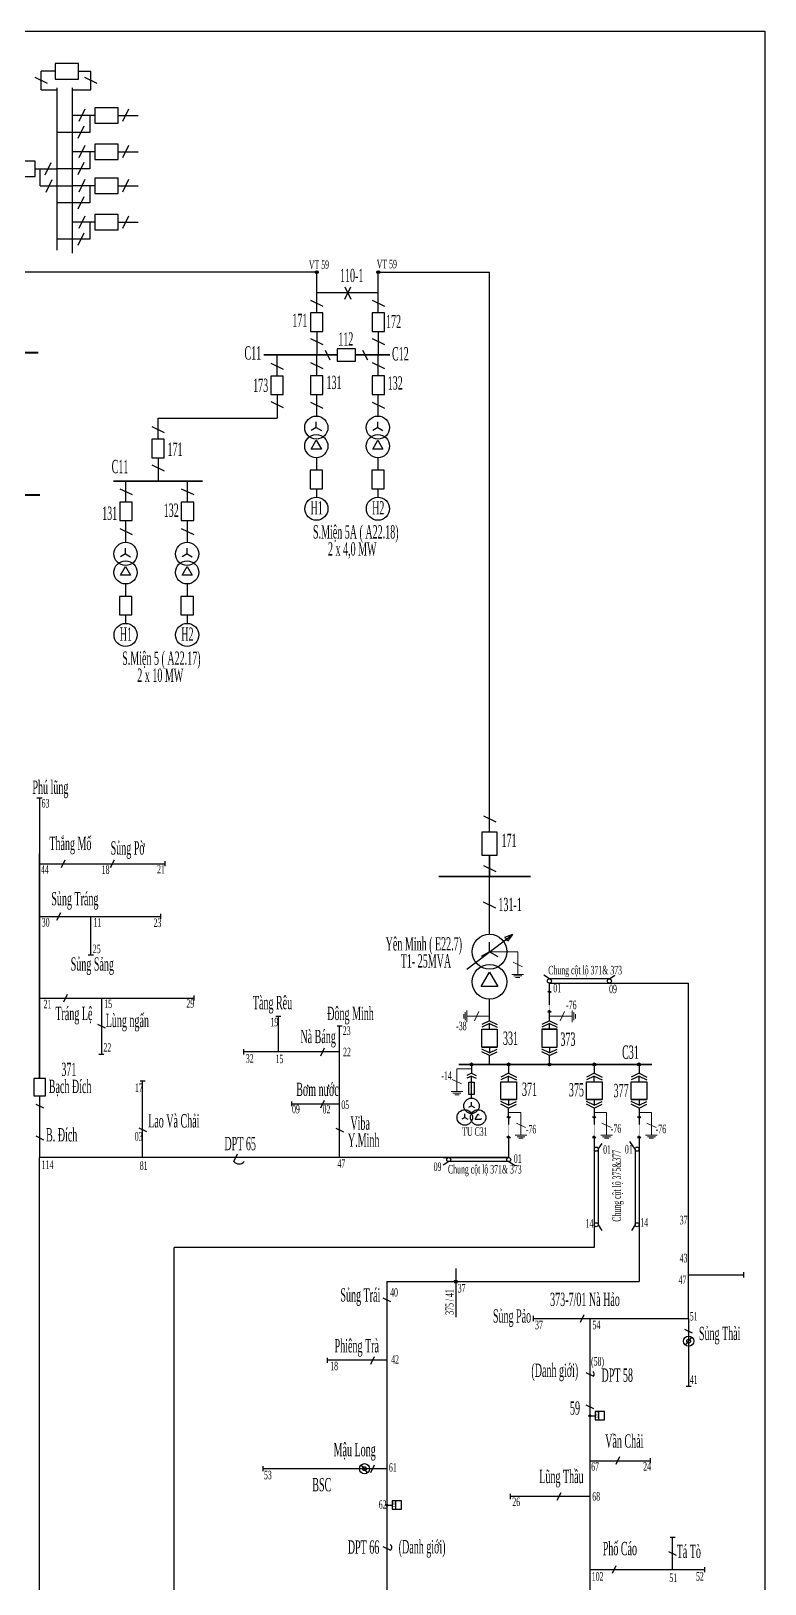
# Model space of a CAD drawing. Header units: inches. Extents: x 5954 to 16840, y 1852 to 5708.
# Drawn here: x 16405 to 16840, y 2611 to 3532 of the extents above; entities that cross this region are included whole.
import ezdxf

# ---------------------------------------------------------------- set-up
doc = ezdxf.new("R2010")
doc.units = ezdxf.units.IN
doc.header["$LTSCALE"] = 0.007
doc.header["$MEASUREMENT"] = 0
doc.linetypes.add('HIDDENX2', pattern=[0.75, 0.5, -0.25])
doc.layers.get('0').update_dxf_attribs({"color": 8, "lineweight": 25})
for name, color, linetype, lineweight in [('0.4+6kV', 6, 'Continuous', 25), ('Cap 35', 30, 'HIDDENX2', 25), ('DZ 35', 30, 'Continuous', 25), ('DZ110', 1, 'Continuous', 25), ('TC 110', 1, 'Continuous', 35), ('TC 35', 30, 'Continuous', 35), ('Tiep dat', 7, 'Continuous', 15)]:
    doc.layers.add(name, color=color, linetype=linetype, lineweight=lineweight)
doc.layers.add('Chu', color=7, linetype='Continuous')
doc.layers.add('so', color=7, linetype='Continuous')
doc.styles.add('chu', font='times.ttf', dxfattribs={"width": 0.5, "height": 0.2})

msp = doc.modelspace()

# ---------------------------------------------------------------- hatches: boundary and pattern name
at = {"layer": 'DZ 35'}
for points in [[(16664.87, 2919.06, 1), (16666.59, 2919.06, 1)], [(16686.91, 2919.06, 1), (16688.64, 2919.06, 1)], [(16711.12, 2919.06, 1), (16712.85, 2919.06, 1)], [(16711.12, 2919.06, 1), (16712.85, 2919.06, 1)], [(16711.12, 2919.06, 1), (16712.85, 2919.06, 1)], [(16737.67, 2919.06, 1), (16739.4, 2919.06, 1)], [(16737.67, 2919.06, 1), (16739.4, 2919.06, 1)], [(16764.22, 2919.06, 1), (16765.95, 2919.06, 1)], [(16764.22, 2919.06, 1), (16765.95, 2919.06, 1)], [(16656.38, 2789.39, -1), (16656.38, 2791.11, -1)], [(16736.37, 2710.7, -1), (16735.29, 2710.7, -1)], [(16616.05, 2657.73, -1), (16614.98, 2657.73, -1)]]:
    msp.add_hatch(color=256, dxfattribs=at).paths.add_polyline_path(points)
at = {"layer": 'DZ110'}
for points in [[(16573.12, 3388.84, 1), (16574.85, 3388.84, 1)], [(16609.61, 3388.84, 1), (16611.33, 3388.84, 1)]]:
    msp.add_hatch(color=1, dxfattribs=at).paths.add_polyline_path(points)

# ---------------------------------------------------------------- linework, layer by layer
at = {"color": 0}
msp.add_lwpolyline([(16839.72, 1851.86), (14499.79, 1851.86), (14499.79, 3531.81), (16839.72, 3531.81)], close=True, dxfattribs=at)
at = {"layer": '0.4+6kV', "color": 6}
for p, q in [((16570.76, 3283.97), (16573.74, 3289.14)), ((16573.74, 3289.14), (16576.72, 3283.97)), ((16607.25, 3283.97), (16610.23, 3289.14)), ((16610.23, 3289.14), (16613.21, 3283.97)), ((16576.72, 3283.97), (16570.76, 3283.97)), ((16573.78, 3278.82), (16573.78, 3271.46)), ((16613.21, 3283.97), (16607.25, 3283.97)), ((16610.27, 3278.82), (16610.27, 3271.46)), ((16573.78, 3260.46), (16573.78, 3255.45)), ((16610.27, 3260.46), (16610.27, 3255.45)), ((16573.78, 3259.41), (16573.78, 3255.45)), ((16573.78, 3251.8), (16573.78, 3251.8)), ((16610.27, 3259.41), (16610.27, 3255.45)), ((16610.27, 3251.8), (16610.27, 3251.8)), ((16457.65, 3209.09), (16460.63, 3214.26)), ((16460.63, 3214.26), (16463.61, 3209.09)), ((16494.14, 3209.09), (16497.12, 3214.26)), ((16497.12, 3214.26), (16500.1, 3209.09)), ((16463.61, 3209.09), (16457.65, 3209.09)), ((16500.1, 3209.09), (16494.14, 3209.09)), ((16460.67, 3203.94), (16460.67, 3196.58)), ((16497.16, 3203.94), (16497.16, 3196.58)), ((16460.67, 3185.58), (16460.67, 3180.57)), ((16460.67, 3184.53), (16460.67, 3180.57)), ((16460.67, 3176.92), (16460.67, 3176.92)), ((16497.16, 3185.58), (16497.16, 3180.57)), ((16497.16, 3184.53), (16497.16, 3180.57)), ((16497.16, 3176.92), (16497.16, 3176.92))]:
    msp.add_line(p, q, dxfattribs=at)
at = {"layer": '0.4+6kV'}
for p, q in [((16661.76, 2887.62), (16659.93, 2886.57)), ((16661.76, 2887.62), (16661.76, 2889.73)), ((16661.76, 2887.62), (16663.59, 2886.57)), ((16667.87, 2886.57), (16669.7, 2889.73)), ((16667.87, 2886.57), (16671.52, 2886.57)), ((16669.7, 2889.73), (16670.09, 2889.05)), ((16671.21, 2887.12), (16671.52, 2886.57))]:
    msp.add_line(p, q, dxfattribs=at)
at = {"layer": '0.4+6kV', "color": 20, "ltscale": 0.06}
for p, q in [((16792.62, 2752.61), (16796.36, 2757.33)), ((16792.62, 2752.61), (16796.36, 2757.33)), ((16604.17, 2676.96), (16600.42, 2681.69)), ((16604.17, 2676.96), (16600.42, 2681.69))]:
    msp.add_line(p, q, dxfattribs=at)
at = {"layer": '0.4+6kV', "color": 6}
for centre in [(16573.74, 3285.69), (16610.23, 3285.69), (16573.78, 3248.57), (16573.78, 3248.57), (16610.27, 3248.57), (16610.27, 3248.57), (16460.63, 3210.82), (16497.12, 3210.82), (16460.67, 3173.7), (16460.67, 3173.7), (16497.16, 3173.7), (16497.16, 3173.7)]:
    msp.add_circle(centre, 6.87, dxfattribs=at)
at = {"layer": '0.4+6kV'}
for centre in [(16661.76, 2887.62), (16669.7, 2887.62)]:
    msp.add_circle(centre, 4.58, dxfattribs=at)
at = {"layer": '0.4+6kV', "color": 20, "ltscale": 0.06}
for centre, radius in [((16794.49, 2754.97), 3.02), ((16794.49, 2754.97), 3.02), ((16794.49, 2754.97), 1.11), ((16602.3, 2679.33), 3.02), ((16602.3, 2679.33), 3.02), ((16602.3, 2679.33), 1.11)]:
    msp.add_circle(centre, radius, dxfattribs=at)
at = {"layer": 'Cap 35'}
for p, q in [((16711.98, 2950.99), (16711.98, 2961.54)), ((16687.78, 2887.13), (16687.78, 2876.57)), ((16738.53, 2887.13), (16738.53, 2876.57)), ((16765.08, 2887.13), (16765.08, 2876.57))]:
    msp.add_line(p, q, dxfattribs=at)
at = {"layer": 'DZ 35'}
for p, q in [((16408.13, 3077.23), (16411.16, 3077.23)), ((16409.64, 3077.23), (16409.64, 2910.77)), ((16409.64, 2910.77), (16409.64, 3044.16)), ((16422.58, 3035.77), (16424.8, 3040.35)), ((16451.78, 3035.77), (16454, 3040.35)), ((16483.87, 3039.57), (16483.87, 3036.55)), ((16409.64, 3038.06), (16483.87, 3038.06)), ((16409.64, 3006.84), (16481.58, 3006.84)), ((16419.97, 3004.54), (16422.19, 3009.13)), ((16440.06, 2984.06), (16440.06, 3006.84)), ((16481.58, 3005.32), (16481.58, 3008.35)), ((16438.55, 2984.06), (16441.57, 2984.06)), ((16671.54, 2965.21), (16676.45, 2973.73)), ((16681.37, 2965.21), (16671.54, 2965.21)), ((16676.45, 2973.73), (16681.37, 2965.21)), ((16711.92, 2969.71), (16708.59, 2971.9)), ((16747.49, 2969.71), (16711.92, 2969.71)), ((16711.98, 2967.33), (16794.49, 2967.33)), ((16711.98, 2962.34), (16711.98, 2967.33)), ((16747.49, 2969.71), (16750.82, 2971.9)), ((16794.49, 2768.42), (16794.49, 2967.33)), ((16409.64, 2958.42), (16501.29, 2958.42)), ((16424.09, 2956.12), (16426.31, 2960.71)), ((16446.35, 2958.42), (16446.35, 2925.23)), ((16501.29, 2956.9), (16501.29, 2959.93)), ((16676.45, 2947.59), (16676.45, 2957.82)), ((16711.98, 2961.54), (16710.97, 2962.34)), ((16710.97, 2962.34), (16713, 2962.34)), ((16711.98, 2961.54), (16713, 2962.34)), ((16549.68, 2947.75), (16552.7, 2947.75)), ((16551.19, 2947.75), (16551.19, 2926.52)), ((16676.45, 2944.94), (16676.45, 2947.56)), ((16711.98, 2950.99), (16710.97, 2950.19)), ((16710.97, 2950.19), (16713, 2950.19)), ((16711.98, 2950.99), (16713, 2950.19)), ((16711.98, 2944.94), (16711.98, 2950.19)), ((16444.06, 2942.93), (16448.64, 2940.71)), ((16586.06, 2941.87), (16589.08, 2941.87)), ((16587.58, 2863.79), (16587.57, 2941.87)), ((16676.45, 2944.94), (16671.87, 2942.71)), ((16676.45, 2943.31), (16671.87, 2941.09)), ((16676.45, 2944.94), (16681.04, 2942.71)), ((16676.45, 2939.93), (16676.45, 2943.31)), ((16676.45, 2943.31), (16681.04, 2941.09)), ((16711.98, 2944.94), (16707.4, 2942.71)), ((16711.98, 2943.31), (16707.4, 2941.09)), ((16707.4, 2939.93), (16716.57, 2939.93)), ((16711.98, 2944.94), (16716.57, 2942.71)), ((16711.98, 2939.93), (16711.98, 2943.31)), ((16711.98, 2943.31), (16716.57, 2941.09)), ((16576.42, 2924.23), (16578.64, 2928.82)), ((16671.87, 2929.31), (16681.04, 2929.31)), ((16676.45, 2929.31), (16676.45, 2925.93)), ((16711.98, 2929.31), (16711.98, 2925.93)), ((16444.84, 2925.23), (16447.86, 2925.23)), ((16530.8, 2925.01), (16530.8, 2928.03)), ((16587.57, 2926.53), (16530.8, 2926.52)), ((16665.73, 2919.06), (16665.73, 2913.81)), ((16676.45, 2925.93), (16671.87, 2928.16)), ((16676.45, 2924.31), (16671.87, 2926.53)), ((16676.45, 2925.93), (16681.04, 2928.16)), ((16676.45, 2924.31), (16681.04, 2926.53)), ((16676.45, 2919.06), (16676.45, 2924.31)), ((16687.78, 2919.06), (16687.78, 2913.81)), ((16711.98, 2925.93), (16707.4, 2928.16)), ((16711.98, 2924.31), (16707.4, 2926.53)), ((16711.98, 2925.93), (16716.57, 2928.16)), ((16711.98, 2924.31), (16716.57, 2926.53)), ((16711.98, 2919.06), (16711.98, 2924.31)), ((16738.53, 2919.06), (16738.53, 2913.81)), ((16765.08, 2919.06), (16765.08, 2913.81)), ((16665.73, 2913.81), (16662.89, 2912.43)), ((16665.73, 2912.18), (16662.89, 2910.81)), ((16665.73, 2913.81), (16668.56, 2912.43)), ((16665.73, 2912.18), (16668.56, 2910.81)), ((16665.73, 2899.08), (16665.73, 2912.18)), ((16687.78, 2913.81), (16683.19, 2911.58)), ((16687.78, 2912.18), (16683.19, 2909.96)), ((16687.78, 2913.81), (16692.36, 2911.58)), ((16687.78, 2908.81), (16687.78, 2912.18)), ((16687.78, 2912.18), (16692.36, 2909.96)), ((16738.53, 2913.81), (16733.95, 2911.58)), ((16738.53, 2912.18), (16733.95, 2909.96)), ((16738.53, 2913.81), (16743.12, 2911.58)), ((16738.53, 2908.81), (16738.53, 2912.18)), ((16738.53, 2912.18), (16743.12, 2909.96)), ((16765.08, 2913.81), (16760.5, 2911.58)), ((16765.08, 2912.18), (16760.5, 2909.96)), ((16765.08, 2913.81), (16769.67, 2911.58)), ((16765.08, 2908.81), (16765.08, 2912.18)), ((16765.08, 2912.18), (16769.67, 2909.96)), ((16469.23, 2909.4), (16472.26, 2909.4)), ((16470.75, 2863.79), (16470.75, 2909.4)), ((16664.12, 2908.45), (16667.34, 2908.45)), ((16664.12, 2901.14), (16664.12, 2908.45)), ((16667.34, 2901.14), (16664.12, 2901.14)), ((16667.34, 2908.45), (16667.34, 2901.14)), ((16407.35, 2895.55), (16411.94, 2893.32)), ((16409.64, 2900.46), (16409.64, 2863.79)), ((16559.21, 2894.24), (16559.21, 2897.04)), ((16559.21, 2895.64), (16587.57, 2895.64)), ((16576.43, 2893.35), (16578.65, 2897.93)), ((16665.73, 2894.5), (16663.9, 2893.44)), ((16665.73, 2894.5), (16665.73, 2896.61)), ((16665.73, 2894.5), (16667.56, 2893.44)), ((16683.19, 2898.18), (16692.36, 2898.18)), ((16687.78, 2894.81), (16683.19, 2897.03)), ((16687.78, 2893.18), (16683.19, 2895.4)), ((16687.78, 2898.18), (16687.78, 2894.81)), ((16687.78, 2894.81), (16692.36, 2897.03)), ((16687.78, 2893.18), (16692.36, 2895.4)), ((16687.78, 2887.93), (16687.78, 2893.18)), ((16733.95, 2898.18), (16743.12, 2898.18)), ((16738.53, 2894.81), (16733.95, 2897.03)), ((16738.53, 2893.18), (16733.95, 2895.4)), ((16738.53, 2898.18), (16738.53, 2894.81)), ((16738.53, 2894.81), (16743.12, 2897.03)), ((16738.53, 2893.18), (16743.12, 2895.4)), ((16738.53, 2893.18), (16738.53, 2887.93)), ((16760.5, 2898.18), (16769.67, 2898.18)), ((16765.08, 2894.81), (16760.5, 2897.03)), ((16765.08, 2893.18), (16760.5, 2895.4)), ((16765.08, 2898.18), (16765.08, 2894.81)), ((16765.08, 2894.81), (16769.67, 2897.03)), ((16765.08, 2893.18), (16769.67, 2895.4)), ((16765.08, 2893.18), (16765.08, 2887.93)), ((16687.78, 2887.13), (16686.76, 2887.93)), ((16686.76, 2887.93), (16688.79, 2887.93)), ((16687.78, 2887.13), (16688.79, 2887.93)), ((16738.53, 2887.13), (16737.52, 2887.93)), ((16737.52, 2887.93), (16739.55, 2887.93)), ((16738.53, 2887.13), (16739.55, 2887.93)), ((16765.08, 2887.13), (16764.07, 2887.93)), ((16764.07, 2887.93), (16766.1, 2887.93)), ((16765.08, 2887.13), (16766.1, 2887.93)), ((16407.35, 2876.65), (16411.94, 2874.43)), ((16468.45, 2881.44), (16473.04, 2879.21)), ((16585.28, 2881.33), (16589.87, 2879.11)), ((16687.78, 2876.57), (16686.76, 2875.77)), ((16686.76, 2875.77), (16688.79, 2875.77)), ((16687.78, 2876.57), (16688.79, 2875.77)), ((16687.78, 2875.77), (16687.78, 2863.79)), ((16738.53, 2876.57), (16737.52, 2875.77)), ((16737.52, 2875.77), (16739.55, 2875.77)), ((16738.53, 2876.57), (16739.55, 2875.77)), ((16738.53, 2875.77), (16738.53, 2810.43)), ((16762.71, 2868.81), (16759.62, 2873.28)), ((16765.08, 2876.57), (16764.07, 2875.77)), ((16764.07, 2875.77), (16766.1, 2875.77)), ((16765.08, 2876.57), (16766.1, 2875.77)), ((16765.08, 2875.77), (16765.08, 2790.25)), ((16687.78, 2863.79), (16409.64, 2863.79)), ((16409.65, 2591.06), (16409.64, 2863.79)), ((16524.8, 2861.5), (16527.02, 2866.08)), ((16648.96, 2863.79), (16687.78, 2863.79)), ((16740.9, 2868.81), (16740.86, 2824.01)), ((16740.9, 2868.81), (16743.16, 2872.26)), ((16762.71, 2868.81), (16762.7, 2824.01)), ((16652.27, 2861.42), (16648.94, 2859.23)), ((16687.84, 2861.42), (16652.27, 2861.42)), ((16687.84, 2861.42), (16691.17, 2859.23)), ((16740.86, 2824.01), (16743.05, 2820.67)), ((16762.7, 2824.01), (16760.51, 2820.67)), ((16738.53, 2810.43), (16489.38, 2810.43)), ((16489.38, 2387.53), (16489.38, 2810.43)), ((16615.52, 2790.25), (16765.08, 2790.25)), ((16615.52, 2790.25), (16615.52, 2303.93)), ((16656.38, 2798.04), (16656.38, 2769.09)), ((16794.49, 2794.27), (16827.08, 2794.27)), ((16827.08, 2795.78), (16827.08, 2792.76)), ((16613.22, 2780.67), (16617.81, 2778.45)), ((16702.22, 2769.93), (16702.22, 2766.91)), ((16702.22, 2768.42), (16794.49, 2768.42)), ((16730.35, 2766.13), (16732.57, 2770.71)), ((16735.83, 2768.42), (16735.83, 2156.18)), ((16794.49, 2768.42), (16794.49, 2728.11)), ((16796.78, 2759.64), (16792.2, 2761.86)), ((16580.41, 2742.09), (16580.41, 2745.11)), ((16605.97, 2741.31), (16608.19, 2745.89)), ((16615.52, 2743.6), (16580.41, 2743.6)), ((16733.54, 2736.33), (16738.12, 2734.1)), ((16796, 2728.11), (16792.98, 2728.11)), ((16733.54, 2717.27), (16738.12, 2715.05)), ((16735.83, 2710.7), (16739.03, 2710.7)), ((16741.24, 2708.23), (16741.24, 2713.18)), ((16542.21, 2677.82), (16542.21, 2680.84)), ((16606.06, 2677.04), (16608.29, 2681.62)), ((16735.83, 2684.09), (16771.63, 2684.09)), ((16753.56, 2686.38), (16751.34, 2681.8)), ((16771.63, 2685.6), (16771.63, 2682.57)), ((16615.52, 2679.33), (16542.21, 2679.33)), ((16688.64, 2664.39), (16688.64, 2661.36)), ((16735.83, 2662.87), (16688.64, 2662.87)), ((16716.61, 2660.58), (16718.83, 2665.17)), ((16615.52, 2657.73), (16618.72, 2657.73)), ((16620.92, 2655.25), (16620.92, 2660.2)), ((16786.52, 2638.47), (16783.5, 2638.47)), ((16785.01, 2619.48), (16785.01, 2638.47)), ((16613.22, 2633.18), (16617.81, 2630.96)), ((16787.3, 2627.86), (16782.72, 2630.09)), ((16735.83, 2619.48), (16803.95, 2619.48)), ((16751.41, 2621.78), (16749.18, 2617.19)), ((16803.95, 2621), (16803.95, 2617.97))]:
    msp.add_line(p, q, dxfattribs=at)
for points in [[(16671.87, 2939.93), (16681.04, 2939.93), (16681.04, 2929.31), (16671.87, 2929.31)], [(16707.4, 2929.31), (16716.57, 2929.31), (16716.57, 2939.93), (16707.4, 2939.93)], [(16406.21, 2910.77), (16406.21, 2900.46), (16413.08, 2900.46), (16413.08, 2910.77)], [(16683.19, 2908.81), (16692.36, 2908.81), (16692.36, 2898.18), (16683.19, 2898.18)], [(16733.95, 2908.81), (16743.12, 2908.81), (16743.12, 2898.18), (16733.95, 2898.18)], [(16760.5, 2908.81), (16769.67, 2908.81), (16769.67, 2898.18), (16760.5, 2898.18)], [(16739.03, 2713.18), (16739.03, 2708.23), (16744.53, 2708.23), (16744.53, 2713.18)], [(16618.72, 2660.2), (16618.72, 2655.25), (16624.21, 2655.25), (16624.21, 2660.2)]]:
    msp.add_lwpolyline(points, close=True, dxfattribs=at)
for centre, radius in [((16676.45, 2968.05), 10.31), ((16711.92, 2968.52), 1.19), ((16747.49, 2968.52), 1.19), ((16665.73, 2919.06), 0.864), ((16687.78, 2919.06), 0.864), ((16711.98, 2919.06), 0.864), ((16711.98, 2919.06), 0.864), ((16711.98, 2919.06), 0.864), ((16738.53, 2919.06), 0.864), ((16738.53, 2919.06), 0.864), ((16765.08, 2919.06), 0.864), ((16765.08, 2919.06), 0.864), ((16665.73, 2894.5), 4.58), ((16652.27, 2862.61), 1.19), ((16687.84, 2862.61), 1.19), ((16739.72, 2868.81), 1.19), ((16763.9, 2868.81), 1.19), ((16739.67, 2824.01), 1.19), ((16763.88, 2824.01), 1.19), ((16656.38, 2790.25), 0.864), ((16735.83, 2710.7), 0.54), ((16615.52, 2657.73), 0.54)]:
    msp.add_circle(centre, radius, dxfattribs=at)
for centre, radius, start, end in [((16527.94, 2864.08), 4.07, 219.47582, 319.60591), ((16735.96, 2735.32), 2.48, 330.65689, 42.64813), ((16616.4, 2632.59), 2.15, 310.80296, 56.3989)]:
    msp.add_arc(centre, radius, start, end, dxfattribs=at)
at = {"layer": 'DZ110', "color": 1}
for p, q in [((16414.34, 3500.71), (16407.01, 3504.27)), ((16418.95, 3507.93), (16410.68, 3507.93)), ((16410.68, 3497.05), (16410.68, 3507.93)), ((16432.7, 3507.93), (16440.06, 3507.93)), ((16443.73, 3500.71), (16436.4, 3504.27)), ((16440.06, 3497.05), (16440.06, 3507.93)), ((16410.68, 3497.05), (16420.17, 3497.05)), ((16420.17, 3401.98), (16420.17, 3498.11)), ((16429.28, 3400.15), (16429.28, 3498.11)), ((16429.28, 3497.05), (16440.06, 3497.05)), ((16442.44, 3481.78), (16429.28, 3481.78)), ((16436.42, 3485.44), (16432.87, 3478.11)), ((16439.39, 3481.78), (16439.39, 3471.68)), ((16456.19, 3481.78), (16468.2, 3481.78)), ((16462.42, 3485.44), (16458.86, 3478.11)), ((16439.39, 3471.68), (16420.17, 3471.68)), ((16435.94, 3475.34), (16432.38, 3468.01)), ((16436.42, 3463.89), (16432.87, 3456.56)), ((16462.42, 3463.89), (16458.86, 3456.56)), ((16413.03, 3446.46), (16416.58, 3453.79)), ((16442.44, 3460.22), (16429.28, 3460.22)), ((16435.94, 3453.79), (16432.38, 3446.46)), ((16439.39, 3460.22), (16439.39, 3450.12)), ((16456.19, 3460.22), (16468.2, 3460.22)), ((16407, 3450.12), (16420.17, 3450.12)), ((16410.06, 3440.02), (16410.06, 3450.12)), ((16439.39, 3450.12), (16420.17, 3450.12)), ((16410.06, 3440.02), (16429.28, 3440.02)), ((16413.51, 3436.36), (16417.06, 3443.69)), ((16442.44, 3440.02), (16429.28, 3440.02)), ((16436.42, 3443.69), (16432.87, 3436.36)), ((16439.39, 3440.02), (16439.39, 3429.93)), ((16456.19, 3440.02), (16468.2, 3440.02)), ((16462.42, 3443.69), (16458.86, 3436.36)), ((16439.39, 3429.93), (16420.17, 3429.93)), ((16435.94, 3433.59), (16432.38, 3426.26)), ((16442.44, 3418.47), (16429.28, 3418.47)), ((16436.42, 3422.14), (16432.87, 3414.81)), ((16439.39, 3418.47), (16439.39, 3408.37)), ((16456.19, 3418.47), (16468.2, 3418.47)), ((16462.42, 3422.14), (16458.86, 3414.81)), ((16439.39, 3408.37), (16420.17, 3408.37)), ((16435.94, 3412.04), (16432.38, 3404.71)), ((16573.98, 3388.84), (16394.06, 3388.84)), ((16573.98, 3364.68), (16573.98, 3388.84)), ((16610.47, 3364.68), (16610.47, 3388.84)), ((16610.47, 3388.84), (16676.44, 3388.84)), ((16676.45, 3056.84), (16676.44, 3388.84)), ((16590.56, 3372.86), (16594.12, 3380.19)), ((16590.56, 3380.19), (16594.12, 3372.86)), ((16570.32, 3372.23), (16577.65, 3368.68)), ((16573.98, 3376.76), (16610.47, 3376.76)), ((16606.8, 3372.23), (16614.14, 3368.68)), ((16573.98, 3353.68), (16573.98, 3339.75)), ((16610.47, 3353.68), (16610.47, 3339.75)), ((16570.32, 3349.56), (16577.65, 3346)), ((16578.96, 3342.68), (16581.81, 3336.82)), ((16601.21, 3342.68), (16604.06, 3336.82)), ((16606.8, 3349.56), (16614.14, 3346)), ((16546.81, 3334.79), (16554.15, 3331.24)), ((16550.48, 3327.24), (16550.48, 3339.75)), ((16570.32, 3335.34), (16577.65, 3331.78)), ((16573.98, 3327.37), (16573.98, 3339.75)), ((16606.8, 3335.34), (16614.14, 3331.78)), ((16610.47, 3327.37), (16610.47, 3339.75)), ((16550.48, 3316.24), (16550.48, 3302.31)), ((16573.98, 3303.52), (16573.98, 3316.38)), ((16610.47, 3303.52), (16610.47, 3316.38)), ((16546.81, 3312.12), (16554.15, 3308.57)), ((16570.32, 3311.72), (16577.65, 3308.17)), ((16606.8, 3311.72), (16614.14, 3308.17)), ((16476.24, 3297.35), (16483.58, 3293.8)), ((16479.91, 3289.8), (16479.91, 3302.31)), ((16479.91, 3302.31), (16550.48, 3302.31)), ((16573.74, 3296.65), (16570.76, 3294.92)), ((16573.74, 3296.65), (16573.74, 3300.09)), ((16573.74, 3296.65), (16576.72, 3294.92)), ((16610.23, 3296.65), (16607.25, 3294.92)), ((16610.23, 3296.65), (16610.23, 3300.09)), ((16610.23, 3296.65), (16613.21, 3294.92)), ((16479.91, 3278.8), (16479.91, 3264.87)), ((16476.24, 3274.68), (16483.58, 3271.13)), ((16457.21, 3260.46), (16464.54, 3256.91)), ((16460.87, 3252.5), (16460.87, 3264.87)), ((16493.7, 3260.46), (16501.03, 3256.91)), ((16497.36, 3252.5), (16497.36, 3264.87)), ((16460.87, 3228.64), (16460.87, 3241.5)), ((16497.36, 3228.64), (16497.36, 3241.5)), ((16457.21, 3236.85), (16464.54, 3233.29)), ((16493.7, 3236.85), (16501.03, 3233.29)), ((16460.63, 3221.77), (16460.63, 3225.21)), ((16497.12, 3221.77), (16497.12, 3225.21)), ((16460.63, 3221.77), (16457.65, 3220.05)), ((16460.63, 3221.77), (16463.61, 3220.05)), ((16497.12, 3221.77), (16494.14, 3220.05)), ((16497.12, 3221.77), (16500.1, 3220.05)), ((16672.79, 3066.41), (16680.12, 3062.86)), ((16676.45, 3043.09), (16676.45, 3037.71)), ((16676.45, 2996.22), (16676.45, 3043.09)), ((16672.79, 3037.07), (16680.12, 3033.52)), ((16676.45, 3037.71), (16676.45, 3030.57)), ((16676.45, 2996.22), (16676.45, 3030.57)), ((16672.68, 3015.38), (16680.01, 3011.83)), ((16663.03, 2975.59), (16690.02, 2996.08)), ((16690.02, 2996.08), (16685.35, 2994.37)), ((16685.35, 2994.37), (16686.73, 2993.58)), ((16687.11, 2992.05), (16686.73, 2993.58)), ((16690.02, 2996.08), (16687.11, 2992.05)), ((16676.45, 2985.91), (16671.54, 2983.07)), ((16676.45, 2985.91), (16676.45, 2991.59)), ((16676.45, 2985.91), (16681.37, 2983.07))]:
    msp.add_line(p, q, dxfattribs=at)
for points in [[(16432.7, 3512.51), (16418.95, 3512.51), (16418.95, 3503.34), (16432.7, 3503.34)], [(16456.19, 3486.36), (16442.44, 3486.36), (16442.44, 3477.19), (16456.19, 3477.19)], [(16456.19, 3464.81), (16442.44, 3464.81), (16442.44, 3455.64), (16456.19, 3455.64)], [(16393.26, 3445.54), (16407, 3445.54), (16407, 3454.71), (16393.26, 3454.71)], [(16456.19, 3444.61), (16442.44, 3444.61), (16442.44, 3435.44), (16456.19, 3435.44)], [(16456.19, 3423.05), (16442.44, 3423.05), (16442.44, 3413.89), (16456.19, 3413.89)], [(16577.65, 3353.68), (16577.65, 3364.68), (16570.32, 3364.68), (16570.32, 3353.68)], [(16614.14, 3353.68), (16614.14, 3364.68), (16606.8, 3364.68), (16606.8, 3353.68)], [(16597.03, 3343.42), (16586.03, 3343.42), (16586.03, 3336.09), (16597.03, 3336.09)], [(16554.15, 3316.24), (16554.15, 3327.24), (16546.81, 3327.24), (16546.81, 3316.24)], [(16577.65, 3316.38), (16577.65, 3327.37), (16570.32, 3327.37), (16570.32, 3316.38)], [(16614.14, 3316.38), (16614.14, 3327.37), (16606.8, 3327.37), (16606.8, 3316.38)], [(16483.58, 3278.8), (16483.58, 3289.8), (16476.24, 3289.8), (16476.24, 3278.8)], [(16577.45, 3260.46), (16577.45, 3271.46), (16570.12, 3271.46), (16570.12, 3260.46)], [(16613.94, 3260.46), (16613.94, 3271.46), (16606.6, 3271.46), (16606.6, 3260.46)], [(16464.54, 3241.5), (16464.54, 3252.5), (16457.21, 3252.5), (16457.21, 3241.5)], [(16501.03, 3241.5), (16501.03, 3252.5), (16493.7, 3252.5), (16493.7, 3241.5)], [(16464.34, 3185.58), (16464.34, 3196.58), (16457.01, 3196.58), (16457.01, 3185.58)], [(16500.83, 3185.58), (16500.83, 3196.58), (16493.5, 3196.58), (16493.5, 3185.58)], [(16671.87, 3056.84), (16671.87, 3043.09), (16681.04, 3043.09), (16681.04, 3056.84)]]:
    msp.add_lwpolyline(points, close=True, dxfattribs=at)
for centre, radius in [((16573.98, 3388.84), 0.864), ((16610.47, 3388.84), 0.864), ((16573.74, 3296.65), 6.87), ((16610.23, 3296.65), 6.87), ((16460.63, 3221.77), 6.87), ((16497.12, 3221.77), 6.87), ((16676.45, 2985.91), 10.31)]:
    msp.add_circle(centre, radius, dxfattribs=at)
at = {"layer": 'TC 110', "lineweight": 40}
msp.add_line((16331.42, 3341.12), (16408.92, 3341.12), dxfattribs=at)
at = {"layer": 'TC 110', "color": 1}
for p, q in [((16542.58, 3339.75), (16586.03, 3339.75)), ((16597.03, 3339.75), (16617.37, 3339.75)), ((16453.56, 3264.87), (16506.26, 3264.87)), ((16646.35, 3030.57), (16700.7, 3030.57))]:
    msp.add_line(p, q, dxfattribs=at)
at = {"layer": 'TC 110', "color": 1, "lineweight": 40}
msp.add_line((16330.22, 3256.81), (16409.72, 3256.81), dxfattribs=at)
at = {"layer": 'TC 35'}
msp.add_line((16658.18, 2919.06), (16772.74, 2919.06), dxfattribs=at)
at = {"layer": 'Tiep dat'}
for p, q in [((16693.19, 2985.91), (16676.45, 2985.91)), ((16693.19, 2985.91), (16693.19, 2978.31)), ((16693.19, 2985.91), (16693.19, 2978.31)), ((16693.19, 2985.91), (16693.19, 2978.31)), ((16690.44, 2979.64), (16695.94, 2976.98)), ((16690.44, 2979.64), (16695.94, 2976.98)), ((16690.44, 2979.64), (16695.94, 2976.98)), ((16693.19, 2978.31), (16693.19, 2972.44)), ((16693.19, 2978.31), (16693.19, 2972.44)), ((16693.19, 2978.31), (16693.19, 2972.44)), ((16689.75, 2972.44), (16696.63, 2972.44)), ((16689.75, 2972.44), (16696.63, 2972.44)), ((16689.75, 2972.44), (16696.63, 2972.44)), ((16690.84, 2971.5), (16695.54, 2971.5)), ((16690.84, 2971.5), (16695.54, 2971.5)), ((16690.84, 2971.5), (16695.54, 2971.5)), ((16691.89, 2970.58), (16694.48, 2970.58)), ((16691.89, 2970.58), (16694.48, 2970.58)), ((16691.89, 2970.58), (16694.48, 2970.58)), ((16661.13, 2948.91), (16661.13, 2946.32)), ((16661.13, 2948.91), (16661.13, 2946.32)), ((16661.13, 2948.91), (16661.13, 2946.32)), ((16662.04, 2949.97), (16662.04, 2945.26)), ((16662.04, 2949.97), (16662.04, 2945.26)), ((16662.04, 2949.97), (16662.04, 2945.26)), ((16662.98, 2951.05), (16662.98, 2944.18)), ((16662.98, 2951.05), (16662.98, 2944.18)), ((16662.98, 2951.05), (16662.98, 2944.18)), ((16668.85, 2947.62), (16662.98, 2947.62)), ((16668.85, 2947.62), (16662.98, 2947.62)), ((16668.85, 2947.62), (16662.98, 2947.62)), ((16670.18, 2950.36), (16667.52, 2944.87)), ((16670.18, 2950.36), (16667.52, 2944.87)), ((16670.18, 2950.36), (16667.52, 2944.87)), ((16676.45, 2947.62), (16668.85, 2947.62)), ((16676.45, 2947.62), (16668.85, 2947.62)), ((16676.45, 2947.62), (16668.85, 2947.62)), ((16711.98, 2947.62), (16719.58, 2947.62)), ((16711.98, 2947.62), (16719.58, 2947.62)), ((16711.98, 2947.62), (16719.58, 2947.62)), ((16720.92, 2950.36), (16718.25, 2944.87)), ((16720.92, 2950.36), (16718.25, 2944.87)), ((16720.92, 2950.36), (16718.25, 2944.87)), ((16719.58, 2947.62), (16725.46, 2947.62)), ((16719.58, 2947.62), (16725.46, 2947.62)), ((16719.58, 2947.62), (16725.46, 2947.62)), ((16725.46, 2951.05), (16725.46, 2944.18)), ((16725.46, 2951.05), (16725.46, 2944.18)), ((16725.46, 2951.05), (16725.46, 2944.18)), ((16726.4, 2949.97), (16726.4, 2945.26)), ((16726.4, 2949.97), (16726.4, 2945.26)), ((16726.4, 2949.97), (16726.4, 2945.26)), ((16727.31, 2948.91), (16727.31, 2946.32)), ((16727.31, 2948.91), (16727.31, 2946.32)), ((16727.31, 2948.91), (16727.31, 2946.32)), ((16654.37, 2910.17), (16659.87, 2907.5)), ((16654.37, 2910.17), (16659.87, 2907.5)), ((16654.37, 2910.17), (16659.87, 2907.5)), ((16665.73, 2916.43), (16657.12, 2916.43)), ((16657.12, 2916.43), (16657.12, 2908.83)), ((16657.12, 2916.43), (16657.12, 2908.83)), ((16657.12, 2916.43), (16657.12, 2908.83)), ((16653.68, 2902.96), (16660.55, 2902.96)), ((16653.68, 2902.96), (16660.55, 2902.96)), ((16653.68, 2902.96), (16660.55, 2902.96)), ((16654.77, 2902.02), (16659.47, 2902.02)), ((16654.77, 2902.02), (16659.47, 2902.02)), ((16654.77, 2902.02), (16659.47, 2902.02)), ((16655.82, 2901.11), (16658.41, 2901.11)), ((16655.82, 2901.11), (16658.41, 2901.11)), ((16655.82, 2901.11), (16658.41, 2901.11)), ((16657.12, 2908.83), (16657.12, 2902.96)), ((16657.12, 2908.83), (16657.12, 2902.96)), ((16657.12, 2908.83), (16657.12, 2902.96)), ((16687.78, 2890.56), (16695.09, 2890.56)), ((16692.34, 2884.29), (16697.84, 2881.62)), ((16692.34, 2884.29), (16697.84, 2881.62)), ((16692.34, 2884.29), (16697.84, 2881.62)), ((16695.09, 2890.56), (16695.09, 2882.95)), ((16695.09, 2890.56), (16695.09, 2882.95)), ((16695.09, 2890.56), (16695.09, 2882.95)), ((16695.09, 2882.95), (16695.09, 2877.08)), ((16695.09, 2882.95), (16695.09, 2877.08)), ((16695.09, 2882.95), (16695.09, 2877.08)), ((16738.53, 2890.56), (16745.85, 2890.56)), ((16743.1, 2884.29), (16748.6, 2881.62)), ((16743.1, 2884.29), (16748.6, 2881.62)), ((16743.1, 2884.29), (16748.6, 2881.62)), ((16745.85, 2890.56), (16745.85, 2882.95)), ((16745.85, 2890.56), (16745.85, 2882.95)), ((16745.85, 2890.56), (16745.85, 2882.95)), ((16745.85, 2882.95), (16745.85, 2877.08)), ((16745.85, 2882.95), (16745.85, 2877.08)), ((16745.85, 2882.95), (16745.85, 2877.08)), ((16765.08, 2890.56), (16772.4, 2890.56)), ((16769.65, 2884.29), (16775.15, 2881.62)), ((16769.65, 2884.29), (16775.15, 2881.62)), ((16769.65, 2884.29), (16775.15, 2881.62)), ((16772.4, 2890.56), (16772.4, 2882.95)), ((16772.4, 2890.56), (16772.4, 2882.95)), ((16772.4, 2890.56), (16772.4, 2882.95)), ((16772.4, 2882.95), (16772.4, 2877.08)), ((16772.4, 2882.95), (16772.4, 2877.08)), ((16772.4, 2882.95), (16772.4, 2877.08)), ((16691.65, 2877.08), (16698.53, 2877.08)), ((16691.65, 2877.08), (16698.53, 2877.08)), ((16691.65, 2877.08), (16698.53, 2877.08)), ((16692.74, 2876.14), (16697.44, 2876.14)), ((16692.74, 2876.14), (16697.44, 2876.14)), ((16692.74, 2876.14), (16697.44, 2876.14)), ((16693.8, 2875.23), (16696.38, 2875.23)), ((16693.8, 2875.23), (16696.38, 2875.23)), ((16693.8, 2875.23), (16696.38, 2875.23)), ((16742.41, 2877.08), (16749.28, 2877.08)), ((16742.41, 2877.08), (16749.28, 2877.08)), ((16742.41, 2877.08), (16749.28, 2877.08)), ((16743.5, 2876.14), (16748.2, 2876.14)), ((16743.5, 2876.14), (16748.2, 2876.14)), ((16743.5, 2876.14), (16748.2, 2876.14)), ((16744.55, 2875.23), (16747.14, 2875.23)), ((16744.55, 2875.23), (16747.14, 2875.23)), ((16744.55, 2875.23), (16747.14, 2875.23)), ((16768.96, 2877.08), (16775.83, 2877.08)), ((16768.96, 2877.08), (16775.83, 2877.08)), ((16768.96, 2877.08), (16775.83, 2877.08)), ((16770.05, 2876.14), (16774.75, 2876.14)), ((16770.05, 2876.14), (16774.75, 2876.14)), ((16770.05, 2876.14), (16774.75, 2876.14)), ((16771.1, 2875.23), (16773.69, 2875.23)), ((16771.1, 2875.23), (16773.69, 2875.23)), ((16771.1, 2875.23), (16773.69, 2875.23))]:
    msp.add_line(p, q, dxfattribs=at)

# ---------------------------------------------------------------- texts
at = {"layer": 'Chu', "style": 'chu', "width": 0.5}
for s, p in [('110-1', (16587.76, 3382.95)), ('171', (16559.51, 3356.35)), ('172', (16615.07, 3355.64)), ('112', (16586.76, 3345.27)), ('C11', (16531.13, 3337.02)), ('C12', (16618.63, 3336.52)), ('173', (16536.28, 3317.84)), ('131', (16579.77, 3319.55)), ('132', (16616.06, 3319.21)), ('171', (16485.53, 3279.91)), ('C11', (16452.4, 3269.65)), ('132', (16483.26, 3243.75)), ('H1', (16570.3, 3245.15)), ('H2', (16606.79, 3245.15)), ('131', (16446.77, 3241.97)), ('H1', (16457.19, 3170.27)), ('H2', (16493.68, 3170.27)), ('Sủng Pờ', (16451.79, 3043.5)), ('171', (16683.54, 3048.01)), ('131-1', (16681.69, 3009.98)), ('331', (16684.41, 2930.65)), ('C31', (16755.03, 2922.39)), ('371', (16695.67, 2900.4)), ('375', (16723.48, 2900.11)), ('377', (16749.97, 2899.65))]:
    msp.add_text(s, height=7.882, dxfattribs=at).set_placement(p)
for s, height, rotation, p in [('373', 7.882, 360, (16718.46, 2930.1)), ('KWh', 1.79, 90, (16741.09, 2709.43)), ('KWh', 1.79, 90, (16620.73, 2656.4))]:
    msp.add_text(s, height=height, rotation=rotation, dxfattribs=at).set_placement(p)
at = {"layer": 'Chu', "style": 'chu'}
for s, insert, char_height, width, attachment_point, line_spacing_factor in [('S.Miện 5A ( A22.18)\\P      2 x 4,0 MW', (16571.75, 3238.78), 7.8819, 54.2721, 1, 0.769231), ('S.Miện 5 ( A22.17)\\P      2 x 10 MW', (16458.65, 3163.9), 7.8819, 54.2721, 1, 0.769231), ('Phú lũng', (16405.42, 3087.37), 7.882, 38.7375, 1, 0.769231), ('Thắng Mố', (16415.45, 3054.03), 7.882, 38.7375, 1, 0.769231), ('Sủng Tráng', (16416.62, 3021.29), 7.882, 38.7375, 1, 0.769231), ('Yên Minh ( E22.7)\\P      T1- 25MVA', (16614.84, 2994.5), 7.8819, 54.2721, 1, 0.769231), ('Sủng Sảng', (16428.12, 2982.55), 7.882, 38.7375, 1, 0.769231), ('Tàng Rêu', (16536.13, 2959.68), 7.882, 38.7375, 1, 1.2), ('Tráng Lệ', (16419.03, 2953.21), 7.882, 38.7375, 1, 0.769231), ('Lùng ngấn', (16448.88, 2949.06), 7.882, 38.7375, 1, 0.769231), ('{\\fTimes New Roman|b0|i0|c238|p18;Đ}ông Minh', (16580.21, 2953.22), 7.8819, 38.7375, 1, 1.2), ('Nà Báng', (16564.32, 2939.55), 7.882, 38.7375, 1, 1.2), ('     371 \\PBạch {\\fTimes New Roman|b0|i0|c238|p18;Đ}ích', (16415.13, 2920.08), 7.8819, 38.7375, 1, 0.769231), ('B{\\fTimes New Roman|b0|i0|c163|p18;ơ}m n{\\fTimes New Roman|b0|i0|c163|p18;ư}ớc', (16561.84, 2908.22), 7.8819, 38.7375, 1, 1.2), ('B. {\\fTimes New Roman|b0|i0|c238|p18;Đ}ích', (16413.52, 2881.28), 7.8819, 38.7375, 1, 0.769231), ('DPT{\\fTimes New Roman|b0|i0|c163|p18; }65', (16519.25, 2876.07), 7.8819, 34.5215, 1, 0.769231), ('{\\fTimes New Roman|b0|i0|c0|p18;Sủng Trái\\fTimes New Roman|b0|i0|c238|p18;}', (16588.03, 2786.31), 7.8819, 38.7375, 1, 0.769231), ('{\\fTimes New Roman|b0|i0|c163|p18;373-7/01 Nà Hảo}', (16712.37, 2783.7), 7.8819, 41.3447, 1, 0.769231), ('Sủng Pảo', (16678.44, 2773.86), 7.882, 38.7375, 1, 0.769231), ('Sủng Thài', (16800.58, 2763.5), 7.882, 38.7375, 1, 0.769231), ('    \\PPhiêng Trà', (16610.88, 2766.28), 7.882, 38.7375, 3, 0.769231), ('(Danh giới)', (16729.03, 2741.64), 7.8819, 38.7375, 3, 1.2), ('DPT 58', (16742.8, 2738.78), 7.882, 38.7375, 1, 0.769231), ('{\\fTimes New Roman|b0|i0|c163|p18;         }59', (16710.75, 2719.27), 7.8819, 38.7375, 1, 0.769231), ('Vần Chải ', (16745.01, 2699.73), 7.882, 38.7375, 1, 0.769231), ('Mậu Long', (16608.96, 2694.6), 7.882, 38.7375, 3, 0.769231), ('    BSC', (16582.61, 2673.81), 7.882, 31.8715, 3, 0.769231), ('Lũng Thầu', (16705.93, 2678.68), 7.882, 38.7375, 1, 0.769231), ('DPT 66', (16611.08, 2636.82), 7.882, 38.7375, 3, 0.769231), ('(Danh giới)', (16650.36, 2637), 7.8819, 38.7375, 3, 1.2), ('{\\fTimes New Roman|b0|i0|c0|p18;Phố Cáo\\fTimes New Roman|b0|i0|c238|p18;}', (16743.55, 2635.92), 7.8819, 34.5215, 1, 0.769231), ('Tá Tò', (16787.39, 2634.27), 7.882, 34.5215, 1, 0.769231)]:
    msp.add_mtext(s, dxfattribs=dict(at, insert=insert, char_height=char_height, width=width, attachment_point=attachment_point, line_spacing_factor=line_spacing_factor))
at = {"layer": 'Chu', "width": 38.7375, "line_spacing_factor": 0.769231, "style": 'chu'}
for s, insert, char_height, attachment_point, rotation in [('Lao Và Chải', (16474.05, 2881.49), 7.8819, 7, 359.99351), (' Viba \\PY.Minh', (16592.47, 2888.2), 7.882, 1, 0.00649)]:
    msp.add_mtext(s, dxfattribs=dict(at, insert=insert, char_height=char_height, attachment_point=attachment_point, rotation=rotation))
at = {"layer": 'so', "style": 'chu', "width": 0.5}
for s, p in [('VT 59', (16569.32, 3390.83)), ('VT 59', (16609.57, 3391.15)), ('63', (16410.88, 3071.41)), ('44', (16410.53, 3032.16)), ('18', (16446.5, 3032.06)), ('21', (16479.34, 3032.29)), ('30', (16410.98, 3000.81)), ('11', (16441.65, 3000.82)), ('23', (16477.21, 3000.5)), ('25', (16441.23, 2985.03)), ('01', (16714.24, 2961.83)), ('09', (16747.33, 2961.3)), ('21', (16412.01, 2952.31)), ('15', (16448.04, 2952.49)), ('29', (16496.69, 2952.63)), ('19', (16546.55, 2941.66)), ('-38', (16656.65, 2939.34)), ('22', (16447.53, 2926.62)), ('15', (16549.54, 2919.82)), ('-14', (16647.9, 2909.94)), ('17', (16466.27, 2902.8)), ('09', (16559.35, 2890.05)), ('02', (16577.46, 2889.97)), ('05', (16588.57, 2892.62)), ('-76', (16697.98, 2878.15)), ('-76', (16748.35, 2878.53)), ('-76', (16774.92, 2878.29)), ('03', (16466.07, 2873.85)), ('TU C31', (16660.23, 2876.76)), ('01', (16690.88, 2860.69)), ('01', (16743.8, 2866.12)), ('01', (16756.71, 2866.27)), ('114', (16410.94, 2857.03)), ('81', (16469.06, 2856.54)), ('47', (16586.26, 2857.75)), ('09', (16643.32, 2855.86)), ('14', (16733.43, 2822.25)), ('14', (16765.85, 2822.85)), ('37', (16789.17, 2824.23)), ('43', (16789.17, 2801.73)), ('40', (16617.5, 2781.42)), ('37', (16657.59, 2783.83)), ('51', (16795.17, 2767.23)), ('37', (16703.43, 2762.04)), ('54', (16737.49, 2762.07)), ('42', (16618.12, 2741.59)), ('(58)', (16736.63, 2740.5)), ('18', (16581.98, 2737.72)), ('41', (16795.17, 2729.59)), ('61', (16616.77, 2677.57)), ('67', (16736.69, 2678.1)), ('24', (16767.53, 2678.23)), ('53', (16542.7, 2673.09)), ('26', (16689.94, 2657.16)), ('68', (16737.35, 2660.39)), ('62', (16610.78, 2655.6)), ('102', (16737.05, 2612.96)), ('51', (16783.01, 2612.17)), ('52', (16798.83, 2613))]:
    msp.add_text(s, height=5.052, dxfattribs=at).set_placement(p)
for s, rotation, p in [('-76', 360, (16721.82, 2951.81)), ('23', 0.00649, (16589.45, 2936.52)), ('22', 0.00649, (16589.62, 2923.88)), ('32', 0.00649, (16531.97, 2920.07)), ('47', 360, (16788.53, 2788.83)), ('375 / 41', 90, (16655.22, 2770.6))]:
    msp.add_text(s, height=5.052, rotation=rotation, dxfattribs=at).set_placement(p)
at = {"layer": 'so', "char_height": 5.0525, "width": 54.2721, "attachment_point": 1, "line_spacing_factor": 1.2, "style": 'chu'}
for insert in [(16711.26, 2977.51), (16651.79, 2859.44)]:
    msp.add_mtext('Chung cột lộ 371& 373', dxfattribs=dict(at, insert=insert))
at = {"layer": 'so', "insert": (16749.33, 2825.79), "char_height": 5.0525, "width": 54.2721, "attachment_point": 1, "rotation": 90, "line_spacing_factor": 1.2, "style": 'chu'}
msp.add_mtext('Chung cột lộ 375&377', dxfattribs=at)

doc.saveas('drawing.dxf')
